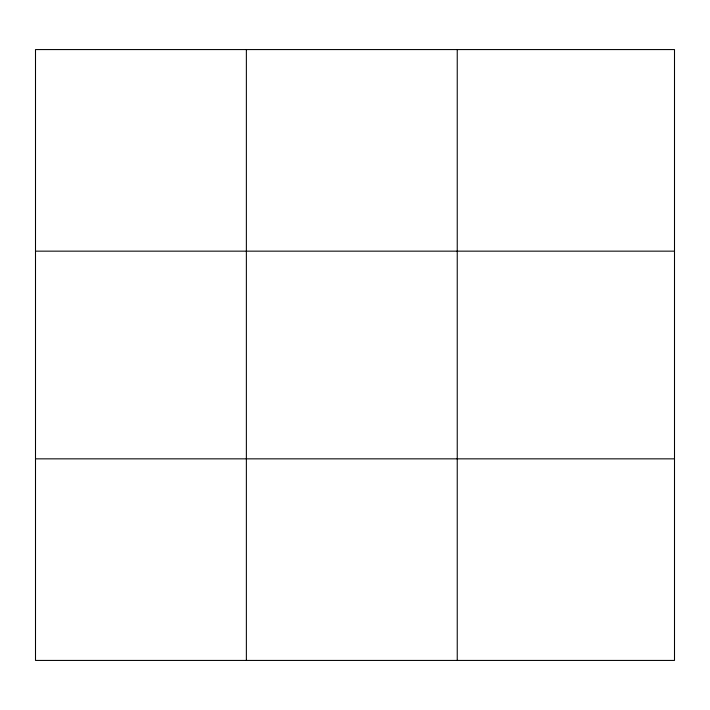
<?xml version="1.0" encoding="UTF-8"?>
<svg xmlns="http://www.w3.org/2000/svg" width="710" height="710" viewBox="0 0 710 710"><rect width="100%" height="100%" fill="white"/><g stroke="black" fill="none" stroke-linecap="round" stroke-linejoin="round"><path stroke-width="1.06" d="M246.37 49.567L246.37 660.433M457.24 49.567L457.24 660.433M35.5 251.154L674.5 251.154M35.5 458.846L674.5 458.846M674.5 635.237L674.5 660.433L35.5 660.433L35.5 49.567L674.5 49.567L674.5 635.237"/></g></svg>
